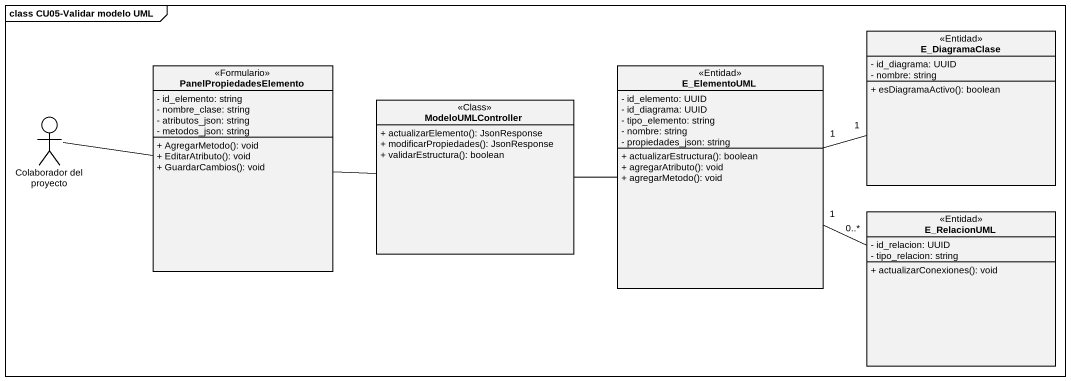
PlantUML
@startuml
mainframe class CU05-Validar modelo UML
allowmixing
hide circle
hide empty members
skinparam classAttributeIconSize 0
class E_DiagramaClase <<Entidad>> {
  - id_diagrama: UUID
  - nombre: string
  + esDiagramaActivo(): boolean
}
class PanelPropiedadesElemento <<Formulario>> {
  - id_elemento: string
  - nombre_clase: string
  - atributos_json: string
  - metodos_json: string
  + AgregarMetodo(): void
  + EditarAtributo(): void
  + GuardarCambios(): void
}
class E_ElementoUML <<Entidad>> {
  - id_elemento: UUID
  - id_diagrama: UUID
  - tipo_elemento: string
  - nombre: string
  - propiedades_json: string
  + actualizarEstructura(): boolean
  + agregarAtributo(): void
  + agregarMetodo(): void
}
actor "Colaborador del proyecto" as Colaborador_del_proyecto
class ModeloUMLController <<Class>> {
  + actualizarElemento(): JsonResponse
  + modificarPropiedades(): JsonResponse
  + validarEstructura(): boolean
}
class E_RelacionUML <<Entidad>> {
  - id_relacion: UUID
  - tipo_relacion: string
  + actualizarConexiones(): void
}
PanelPropiedadesElemento -right- ModeloUMLController
E_ElementoUML "1" -right- "1" E_DiagramaClase
E_ElementoUML "1" -right- "0..*" E_RelacionUML
Colaborador_del_proyecto -right- PanelPropiedadesElemento
ModeloUMLController -right- E_ElementoUML
@enduml
